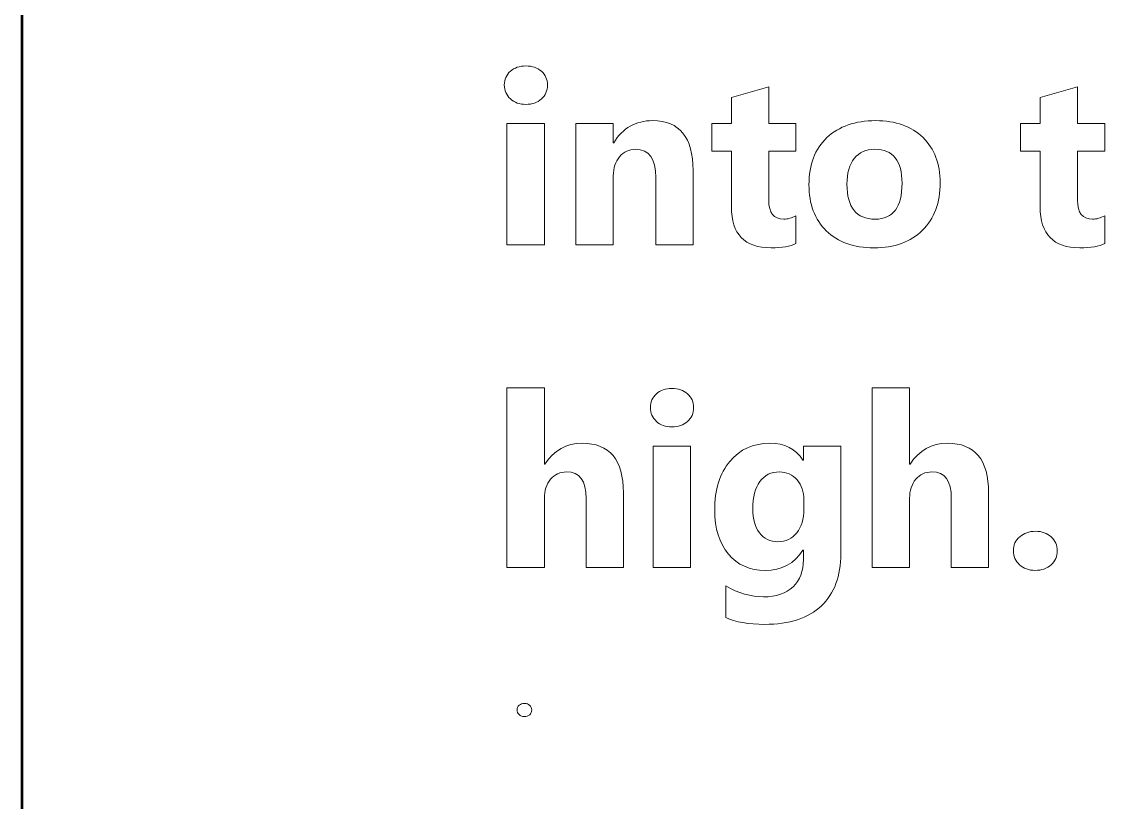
# Model space of a CAD drawing. Header units: centimetres. Extents: x -150 to 29, y -15 to 29.
# Drawn here: x -13.5 to -10.659, y -10.017 to -7.973 of the extents above; entities that cross this region are included whole.
import ezdxf

# ---------------------------------------------------------------- set-up
doc = ezdxf.new("R2010")
doc.units = ezdxf.units.CM
doc.header["$MEASUREMENT"] = 0
doc.layers.add('Layer 1', color=7, linetype='Continuous')

msp = doc.modelspace()

# ---------------------------------------------------------------- linework, layer by layer
at = {"layer": 'Layer 1', "color": 5, "lineweight": 53}
msp.add_open_spline([(-13.5, -4.9), (-13.5, -4.9), (4.5, -4.9), (4.5, -4.9), (4.5, -4.9), (4.5, -4.9), (4.5, -12.1), (4.5, -12.1), (4.5, -12.1), (4.5, -12.1), (-13.5, -12.1), (-13.5, -12.1), (-13.5, -12.1), (-13.5, -12.1), (-13.5, -4.9), (-13.5, -4.9)], degree=3, knots=[0, 0, 0, 0, 0.2, 0.2, 0.2, 0.2, 0.4, 0.4, 0.4, 0.4, 0.6, 0.6, 0.6, 0.6, 1, 1, 1, 1], dxfattribs=at)
at = {"layer": 'Layer 1', "color": 202, "lineweight": 9}
for points, knots in [([(-12.18052, -8.18957), (-12.19703, -8.18957), (-12.21058, -8.1847), (-12.22106, -8.17486), (-12.22106, -8.17486), (-12.23164, -8.16502), (-12.23693, -8.15306), (-12.23693, -8.13877), (-12.23693, -8.13877), (-12.23693, -8.12406), (-12.23164, -8.1121), (-12.22106, -8.10279), (-12.22106, -8.10279), (-12.21058, -8.09347), (-12.19703, -8.08882), (-12.18052, -8.08882), (-12.18052, -8.08882), (-12.1637, -8.08882), (-12.15015, -8.09347), (-12.13967, -8.10279), (-12.13967, -8.10279), (-12.1293, -8.1121), (-12.12401, -8.12406), (-12.12401, -8.13877), (-12.12401, -8.13877), (-12.12401, -8.15359), (-12.1293, -8.16586), (-12.13967, -8.17539), (-12.13967, -8.17539), (-12.15015, -8.18481), (-12.1637, -8.18957), (-12.18052, -8.18957)], [0, 0, 0, 0, 0.1111111, 0.1111111, 0.1111111, 0.1111111, 0.2222222, 0.2222222, 0.2222222, 0.2222222, 0.3333333, 0.3333333, 0.3333333, 0.3333333, 0.4444444, 0.4444444, 0.4444444, 0.4444444, 0.5555556, 0.5555556, 0.5555556, 0.5555556, 0.6666667, 0.6666667, 0.6666667, 0.6666667, 0.7777778, 0.7777778, 0.7777778, 0.7777778, 1, 1, 1, 1]), ([(-11.47355, -8.55364), (-11.48805, -8.56126), (-11.50985, -8.56507), (-11.53895, -8.56507), (-11.53895, -8.56507), (-11.60796, -8.56507), (-11.64256, -8.52919), (-11.64256, -8.45754), (-11.64256, -8.45754), (-11.64256, -8.45754), (-11.64256, -8.31212), (-11.64256, -8.31212), (-11.64256, -8.31212), (-11.64256, -8.31212), (-11.694, -8.31212), (-11.694, -8.31212), (-11.694, -8.31212), (-11.694, -8.31212), (-11.694, -8.23984), (-11.694, -8.23984), (-11.694, -8.23984), (-11.694, -8.23984), (-11.64256, -8.23984), (-11.64256, -8.23984), (-11.64256, -8.23984), (-11.64256, -8.23984), (-11.64256, -8.17137), (-11.64256, -8.17137), (-11.64256, -8.17137), (-11.64256, -8.17137), (-11.54488, -8.14343), (-11.54488, -8.14343), (-11.54488, -8.14343), (-11.54488, -8.14343), (-11.54488, -8.23984), (-11.54488, -8.23984), (-11.54488, -8.23984), (-11.54488, -8.23984), (-11.47355, -8.23984), (-11.47355, -8.23984), (-11.47355, -8.23984), (-11.47355, -8.23984), (-11.47355, -8.31212), (-11.47355, -8.31212), (-11.47355, -8.31212), (-11.47355, -8.31212), (-11.54488, -8.31212), (-11.54488, -8.31212), (-11.54488, -8.31212), (-11.54488, -8.31212), (-11.54488, -8.4405), (-11.54488, -8.4405), (-11.54488, -8.4405), (-11.54488, -8.47352), (-11.53176, -8.49003), (-11.50551, -8.49003), (-11.50551, -8.49003), (-11.49514, -8.49003), (-11.48445, -8.48707), (-11.47355, -8.48103), (-11.47355, -8.48103), (-11.47355, -8.48103), (-11.47355, -8.55364), (-11.47355, -8.55364)], [0, 0, 0, 0, 0.0588235, 0.0588235, 0.0588235, 0.0588235, 0.1176471, 0.1176471, 0.1176471, 0.1176471, 0.1764706, 0.1764706, 0.1764706, 0.1764706, 0.2352941, 0.2352941, 0.2352941, 0.2352941, 0.2941176, 0.2941176, 0.2941176, 0.2941176, 0.3529412, 0.3529412, 0.3529412, 0.3529412, 0.4117647, 0.4117647, 0.4117647, 0.4117647, 0.4705882, 0.4705882, 0.4705882, 0.4705882, 0.5294118, 0.5294118, 0.5294118, 0.5294118, 0.5882353, 0.5882353, 0.5882353, 0.5882353, 0.6470588, 0.6470588, 0.6470588, 0.6470588, 0.7058824, 0.7058824, 0.7058824, 0.7058824, 0.7647059, 0.7647059, 0.7647059, 0.7647059, 0.8235294, 0.8235294, 0.8235294, 0.8235294, 0.8823529, 0.8823529, 0.8823529, 0.8823529, 1, 1, 1, 1]), ([(-10.66551, -8.55364), (-10.68001, -8.56126), (-10.70181, -8.56507), (-10.73091, -8.56507), (-10.73091, -8.56507), (-10.79992, -8.56507), (-10.83452, -8.52919), (-10.83452, -8.45754), (-10.83452, -8.45754), (-10.83452, -8.45754), (-10.83452, -8.31212), (-10.83452, -8.31212), (-10.83452, -8.31212), (-10.83452, -8.31212), (-10.88596, -8.31212), (-10.88596, -8.31212), (-10.88596, -8.31212), (-10.88596, -8.31212), (-10.88596, -8.23984), (-10.88596, -8.23984), (-10.88596, -8.23984), (-10.88596, -8.23984), (-10.83452, -8.23984), (-10.83452, -8.23984), (-10.83452, -8.23984), (-10.83452, -8.23984), (-10.83452, -8.17137), (-10.83452, -8.17137), (-10.83452, -8.17137), (-10.83452, -8.17137), (-10.73684, -8.14343), (-10.73684, -8.14343), (-10.73684, -8.14343), (-10.73684, -8.14343), (-10.73684, -8.23984), (-10.73684, -8.23984), (-10.73684, -8.23984), (-10.73684, -8.23984), (-10.66551, -8.23984), (-10.66551, -8.23984), (-10.66551, -8.23984), (-10.66551, -8.23984), (-10.66551, -8.31212), (-10.66551, -8.31212), (-10.66551, -8.31212), (-10.66551, -8.31212), (-10.73684, -8.31212), (-10.73684, -8.31212), (-10.73684, -8.31212), (-10.73684, -8.31212), (-10.73684, -8.4405), (-10.73684, -8.4405), (-10.73684, -8.4405), (-10.73684, -8.47352), (-10.72372, -8.49003), (-10.69747, -8.49003), (-10.69747, -8.49003), (-10.6871, -8.49003), (-10.67641, -8.48707), (-10.66551, -8.48103), (-10.66551, -8.48103), (-10.66551, -8.48103), (-10.66551, -8.55364), (-10.66551, -8.55364)], [0, 0, 0, 0, 0.0588235, 0.0588235, 0.0588235, 0.0588235, 0.1176471, 0.1176471, 0.1176471, 0.1176471, 0.1764706, 0.1764706, 0.1764706, 0.1764706, 0.2352941, 0.2352941, 0.2352941, 0.2352941, 0.2941176, 0.2941176, 0.2941176, 0.2941176, 0.3529412, 0.3529412, 0.3529412, 0.3529412, 0.4117647, 0.4117647, 0.4117647, 0.4117647, 0.4705882, 0.4705882, 0.4705882, 0.4705882, 0.5294118, 0.5294118, 0.5294118, 0.5294118, 0.5882353, 0.5882353, 0.5882353, 0.5882353, 0.6470588, 0.6470588, 0.6470588, 0.6470588, 0.7058824, 0.7058824, 0.7058824, 0.7058824, 0.7647059, 0.7647059, 0.7647059, 0.7647059, 0.8235294, 0.8235294, 0.8235294, 0.8235294, 0.8823529, 0.8823529, 0.8823529, 0.8823529, 1, 1, 1, 1]), ([(-11.74301, -8.55734), (-11.74301, -8.55734), (-11.84069, -8.55734), (-11.84069, -8.55734), (-11.84069, -8.55734), (-11.84069, -8.55734), (-11.84069, -8.38092), (-11.84069, -8.38092), (-11.84069, -8.38092), (-11.84069, -8.3317), (-11.85826, -8.30715), (-11.89339, -8.30715), (-11.89339, -8.30715), (-11.91033, -8.30715), (-11.9243, -8.31361), (-11.9352, -8.32662), (-11.9352, -8.32662), (-11.94621, -8.33964), (-11.95171, -8.35626), (-11.95171, -8.37626), (-11.95171, -8.37626), (-11.95171, -8.37626), (-11.95171, -8.55734), (-11.95171, -8.55734), (-11.95171, -8.55734), (-11.95171, -8.55734), (-12.0496, -8.55734), (-12.0496, -8.55734), (-12.0496, -8.55734), (-12.0496, -8.55734), (-12.0496, -8.23984), (-12.0496, -8.23984), (-12.0496, -8.23984), (-12.0496, -8.23984), (-11.95171, -8.23984), (-11.95171, -8.23984), (-11.95171, -8.23984), (-11.95171, -8.23984), (-11.95171, -8.29011), (-11.95171, -8.29011), (-11.95171, -8.29011), (-11.95171, -8.29011), (-11.95044, -8.29011), (-11.95044, -8.29011), (-11.95044, -8.29011), (-11.92705, -8.25138), (-11.89308, -8.23211), (-11.84842, -8.23211), (-11.84842, -8.23211), (-11.77814, -8.23211), (-11.74301, -8.27572), (-11.74301, -8.36292), (-11.74301, -8.36292), (-11.74301, -8.36292), (-11.74301, -8.55734), (-11.74301, -8.55734)], [0, 0, 0, 0, 0.0666667, 0.0666667, 0.0666667, 0.0666667, 0.1333333, 0.1333333, 0.1333333, 0.1333333, 0.2, 0.2, 0.2, 0.2, 0.2666667, 0.2666667, 0.2666667, 0.2666667, 0.3333333, 0.3333333, 0.3333333, 0.3333333, 0.4, 0.4, 0.4, 0.4, 0.4666667, 0.4666667, 0.4666667, 0.4666667, 0.5333333, 0.5333333, 0.5333333, 0.5333333, 0.6, 0.6, 0.6, 0.6, 0.6666667, 0.6666667, 0.6666667, 0.6666667, 0.7333333, 0.7333333, 0.7333333, 0.7333333, 0.8, 0.8, 0.8, 0.8, 0.8666667, 0.8666667, 0.8666667, 0.8666667, 1, 1, 1, 1]), ([(-11.2695, -8.56507), (-11.32242, -8.56507), (-11.36401, -8.55025), (-11.39428, -8.52062), (-11.39428, -8.52062), (-11.42454, -8.49098), (-11.43968, -8.45066), (-11.43968, -8.39986), (-11.43968, -8.39986), (-11.43968, -8.34737), (-11.42402, -8.3062), (-11.39258, -8.27656), (-11.39258, -8.27656), (-11.36115, -8.24693), (-11.31861, -8.23211), (-11.26516, -8.23211), (-11.26516, -8.23211), (-11.21245, -8.23211), (-11.17107, -8.24693), (-11.14112, -8.27656), (-11.14112, -8.27656), (-11.11117, -8.3062), (-11.09614, -8.34546), (-11.09614, -8.39425), (-11.09614, -8.39425), (-11.09614, -8.44696), (-11.1116, -8.48865), (-11.1425, -8.51924), (-11.1425, -8.51924), (-11.1734, -8.54983), (-11.21574, -8.56507), (-11.2695, -8.56507)], [0, 0, 0, 0, 0.1111111, 0.1111111, 0.1111111, 0.1111111, 0.2222222, 0.2222222, 0.2222222, 0.2222222, 0.3333333, 0.3333333, 0.3333333, 0.3333333, 0.4444444, 0.4444444, 0.4444444, 0.4444444, 0.5555556, 0.5555556, 0.5555556, 0.5555556, 0.6666667, 0.6666667, 0.6666667, 0.6666667, 0.7777778, 0.7777778, 0.7777778, 0.7777778, 1, 1, 1, 1]), ([(-12.13216, -8.55734), (-12.13216, -8.55734), (-12.23005, -8.55734), (-12.23005, -8.55734), (-12.23005, -8.55734), (-12.23005, -8.55734), (-12.23005, -8.23984), (-12.23005, -8.23984), (-12.23005, -8.23984), (-12.23005, -8.23984), (-12.13216, -8.23984), (-12.13216, -8.23984), (-12.13216, -8.23984), (-12.13216, -8.23984), (-12.13216, -8.55734), (-12.13216, -8.55734)], [0, 0, 0, 0, 0.2, 0.2, 0.2, 0.2, 0.4, 0.4, 0.4, 0.4, 0.6, 0.6, 0.6, 0.6, 1, 1, 1, 1]), ([(-11.26696, -8.30715), (-11.29014, -8.30715), (-11.30813, -8.31509), (-11.32093, -8.33096), (-11.32093, -8.33096), (-11.33374, -8.34694), (-11.3402, -8.36949), (-11.3402, -8.39859), (-11.3402, -8.39859), (-11.3402, -8.45955), (-11.31554, -8.49003), (-11.26632, -8.49003), (-11.26632, -8.49003), (-11.21944, -8.49003), (-11.19594, -8.4587), (-11.19594, -8.39616), (-11.19594, -8.39616), (-11.19594, -8.33678), (-11.21965, -8.30715), (-11.26696, -8.30715)], [0, 0, 0, 0, 0.1666667, 0.1666667, 0.1666667, 0.1666667, 0.3333333, 0.3333333, 0.3333333, 0.3333333, 0.5, 0.5, 0.5, 0.5, 0.6666667, 0.6666667, 0.6666667, 0.6666667, 1, 1, 1, 1]), ([(-11.92525, -9.402), (-11.92525, -9.402), (-12.02294, -9.402), (-12.02294, -9.402), (-12.02294, -9.402), (-12.02294, -9.402), (-12.02294, -9.22155), (-12.02294, -9.22155), (-12.02294, -9.22155), (-12.02294, -9.17499), (-12.03987, -9.15181), (-12.07384, -9.15181), (-12.07384, -9.15181), (-12.0912, -9.15181), (-12.10528, -9.15827), (-12.11597, -9.17128), (-12.11597, -9.17128), (-12.12676, -9.1843), (-12.13216, -9.20092), (-12.13216, -9.22092), (-12.13216, -9.22092), (-12.13216, -9.22092), (-12.13216, -9.402), (-12.13216, -9.402), (-12.13216, -9.402), (-12.13216, -9.402), (-12.23005, -9.402), (-12.23005, -9.402), (-12.23005, -9.402), (-12.23005, -9.402), (-12.23005, -8.93199), (-12.23005, -8.93199), (-12.23005, -8.93199), (-12.23005, -8.93199), (-12.13216, -8.93199), (-12.13216, -8.93199), (-12.13216, -8.93199), (-12.13216, -8.93199), (-12.13216, -9.1316), (-12.13216, -9.1316), (-12.13216, -9.1316), (-12.13216, -9.1316), (-12.13089, -9.1316), (-12.13089, -9.1316), (-12.13089, -9.1316), (-12.10686, -9.09508), (-12.07437, -9.07677), (-12.0332, -9.07677), (-12.0332, -9.07677), (-11.96124, -9.07677), (-11.92525, -9.12017), (-11.92525, -9.20695), (-11.92525, -9.20695), (-11.92525, -9.20695), (-11.92525, -9.402), (-11.92525, -9.402)], [0, 0, 0, 0, 0.0666667, 0.0666667, 0.0666667, 0.0666667, 0.1333333, 0.1333333, 0.1333333, 0.1333333, 0.2, 0.2, 0.2, 0.2, 0.2666667, 0.2666667, 0.2666667, 0.2666667, 0.3333333, 0.3333333, 0.3333333, 0.3333333, 0.4, 0.4, 0.4, 0.4, 0.4666667, 0.4666667, 0.4666667, 0.4666667, 0.5333333, 0.5333333, 0.5333333, 0.5333333, 0.6, 0.6, 0.6, 0.6, 0.6666667, 0.6666667, 0.6666667, 0.6666667, 0.7333333, 0.7333333, 0.7333333, 0.7333333, 0.8, 0.8, 0.8, 0.8, 0.8666667, 0.8666667, 0.8666667, 0.8666667, 1, 1, 1, 1]), ([(-11.79825, -9.03423), (-11.81476, -9.03423), (-11.82831, -9.02936), (-11.83879, -9.01952), (-11.83879, -9.01952), (-11.84937, -9.00968), (-11.85466, -8.99772), (-11.85466, -8.98343), (-11.85466, -8.98343), (-11.85466, -8.96872), (-11.84937, -8.95676), (-11.83879, -8.94745), (-11.83879, -8.94745), (-11.82831, -8.93813), (-11.81476, -8.93348), (-11.79825, -8.93348), (-11.79825, -8.93348), (-11.78143, -8.93348), (-11.76788, -8.93813), (-11.7574, -8.94745), (-11.7574, -8.94745), (-11.74703, -8.95676), (-11.74174, -8.96872), (-11.74174, -8.98343), (-11.74174, -8.98343), (-11.74174, -8.99825), (-11.74703, -9.01052), (-11.7574, -9.02005), (-11.7574, -9.02005), (-11.76788, -9.02947), (-11.78143, -9.03423), (-11.79825, -9.03423)], [0, 0, 0, 0, 0.1111111, 0.1111111, 0.1111111, 0.1111111, 0.2222222, 0.2222222, 0.2222222, 0.2222222, 0.3333333, 0.3333333, 0.3333333, 0.3333333, 0.4444444, 0.4444444, 0.4444444, 0.4444444, 0.5555556, 0.5555556, 0.5555556, 0.5555556, 0.6666667, 0.6666667, 0.6666667, 0.6666667, 0.7777778, 0.7777778, 0.7777778, 0.7777778, 1, 1, 1, 1]), ([(-10.96936, -9.402), (-10.96936, -9.402), (-11.06705, -9.402), (-11.06705, -9.402), (-11.06705, -9.402), (-11.06705, -9.402), (-11.06705, -9.22155), (-11.06705, -9.22155), (-11.06705, -9.22155), (-11.06705, -9.17499), (-11.08398, -9.15181), (-11.11795, -9.15181), (-11.11795, -9.15181), (-11.13531, -9.15181), (-11.14939, -9.15827), (-11.16008, -9.17128), (-11.16008, -9.17128), (-11.17087, -9.1843), (-11.17627, -9.20092), (-11.17627, -9.22092), (-11.17627, -9.22092), (-11.17627, -9.22092), (-11.17627, -9.402), (-11.17627, -9.402), (-11.17627, -9.402), (-11.17627, -9.402), (-11.27416, -9.402), (-11.27416, -9.402), (-11.27416, -9.402), (-11.27416, -9.402), (-11.27416, -8.93199), (-11.27416, -8.93199), (-11.27416, -8.93199), (-11.27416, -8.93199), (-11.17627, -8.93199), (-11.17627, -8.93199), (-11.17627, -8.93199), (-11.17627, -8.93199), (-11.17627, -9.1316), (-11.17627, -9.1316), (-11.17627, -9.1316), (-11.17627, -9.1316), (-11.175, -9.1316), (-11.175, -9.1316), (-11.175, -9.1316), (-11.15097, -9.09508), (-11.11848, -9.07677), (-11.07731, -9.07677), (-11.07731, -9.07677), (-11.00535, -9.07677), (-10.96936, -9.12017), (-10.96936, -9.20695), (-10.96936, -9.20695), (-10.96936, -9.20695), (-10.96936, -9.402), (-10.96936, -9.402)], [0, 0, 0, 0, 0.0666667, 0.0666667, 0.0666667, 0.0666667, 0.1333333, 0.1333333, 0.1333333, 0.1333333, 0.2, 0.2, 0.2, 0.2, 0.2666667, 0.2666667, 0.2666667, 0.2666667, 0.3333333, 0.3333333, 0.3333333, 0.3333333, 0.4, 0.4, 0.4, 0.4, 0.4666667, 0.4666667, 0.4666667, 0.4666667, 0.5333333, 0.5333333, 0.5333333, 0.5333333, 0.6, 0.6, 0.6, 0.6, 0.6666667, 0.6666667, 0.6666667, 0.6666667, 0.7333333, 0.7333333, 0.7333333, 0.7333333, 0.8, 0.8, 0.8, 0.8, 0.8666667, 0.8666667, 0.8666667, 0.8666667, 1, 1, 1, 1]), ([(-11.74989, -9.402), (-11.74989, -9.402), (-11.84778, -9.402), (-11.84778, -9.402), (-11.84778, -9.402), (-11.84778, -9.402), (-11.84778, -9.0845), (-11.84778, -9.0845), (-11.84778, -9.0845), (-11.84778, -9.0845), (-11.74989, -9.0845), (-11.74989, -9.0845), (-11.74989, -9.0845), (-11.74989, -9.0845), (-11.74989, -9.402), (-11.74989, -9.402)], [0, 0, 0, 0, 0.2, 0.2, 0.2, 0.2, 0.4, 0.4, 0.4, 0.4, 0.6, 0.6, 0.6, 0.6, 1, 1, 1, 1]), ([(-11.35608, -9.3657), (-11.35608, -9.42465), (-11.37312, -9.47026), (-11.4072, -9.50265), (-11.4072, -9.50265), (-11.44138, -9.53493), (-11.4907, -9.55112), (-11.55547, -9.55112), (-11.55547, -9.55112), (-11.59823, -9.55112), (-11.63209, -9.54509), (-11.65717, -9.53281), (-11.65717, -9.53281), (-11.65717, -9.53281), (-11.65717, -9.45037), (-11.65717, -9.45037), (-11.65717, -9.45037), (-11.62447, -9.46942), (-11.59156, -9.47894), (-11.55822, -9.47894), (-11.55822, -9.47894), (-11.5252, -9.47894), (-11.49948, -9.47016), (-11.48139, -9.45269), (-11.48139, -9.45269), (-11.46318, -9.43523), (-11.45408, -9.41153), (-11.45408, -9.38157), (-11.45408, -9.38157), (-11.45408, -9.38157), (-11.45408, -9.35639), (-11.45408, -9.35639), (-11.45408, -9.35639), (-11.45408, -9.35639), (-11.45524, -9.35639), (-11.45524, -9.35639), (-11.45524, -9.35639), (-11.47758, -9.39195), (-11.5106, -9.40973), (-11.5542, -9.40973), (-11.5542, -9.40973), (-11.59473, -9.40973), (-11.6268, -9.39544), (-11.65061, -9.36697), (-11.65061, -9.36697), (-11.67443, -9.33839), (-11.68628, -9.30019), (-11.68628, -9.25225), (-11.68628, -9.25225), (-11.68628, -9.19848), (-11.67305, -9.15583), (-11.64659, -9.12419), (-11.64659, -9.12419), (-11.62013, -9.09254), (-11.58531, -9.07677), (-11.54213, -9.07677), (-11.54213, -9.07677), (-11.5035, -9.07677), (-11.47451, -9.09159), (-11.45524, -9.12144), (-11.45524, -9.12144), (-11.45524, -9.12144), (-11.45408, -9.12144), (-11.45408, -9.12144), (-11.45408, -9.12144), (-11.45408, -9.12144), (-11.45408, -9.0845), (-11.45408, -9.0845), (-11.45408, -9.0845), (-11.45408, -9.0845), (-11.35608, -9.0845), (-11.35608, -9.0845), (-11.35608, -9.0845), (-11.35608, -9.0845), (-11.35608, -9.3657), (-11.35608, -9.3657)], [0, 0, 0, 0, 0.05, 0.05, 0.05, 0.05, 0.1, 0.1, 0.1, 0.1, 0.15, 0.15, 0.15, 0.15, 0.2, 0.2, 0.2, 0.2, 0.25, 0.25, 0.25, 0.25, 0.3, 0.3, 0.3, 0.3, 0.35, 0.35, 0.35, 0.35, 0.4, 0.4, 0.4, 0.4, 0.45, 0.45, 0.45, 0.45, 0.5, 0.5, 0.5, 0.5, 0.55, 0.55, 0.55, 0.55, 0.6, 0.6, 0.6, 0.6, 0.65, 0.65, 0.65, 0.65, 0.7, 0.7, 0.7, 0.7, 0.75, 0.75, 0.75, 0.75, 0.8, 0.8, 0.8, 0.8, 0.85, 0.85, 0.85, 0.85, 0.9, 0.9, 0.9, 0.9, 1, 1, 1, 1]), ([(-11.45281, -9.24949), (-11.45281, -9.24949), (-11.45281, -9.22431), (-11.45281, -9.22431), (-11.45281, -9.22431), (-11.45281, -9.2043), (-11.45874, -9.18716), (-11.47059, -9.17298), (-11.47059, -9.17298), (-11.48255, -9.1589), (-11.498, -9.15181), (-11.51695, -9.15181), (-11.51695, -9.15181), (-11.53875, -9.15181), (-11.55579, -9.16028), (-11.56817, -9.17721), (-11.56817, -9.17721), (-11.58055, -9.19414), (-11.5868, -9.21806), (-11.5868, -9.24886), (-11.5868, -9.24886), (-11.5868, -9.27532), (-11.58087, -9.29617), (-11.56912, -9.31162), (-11.56912, -9.31162), (-11.55727, -9.32707), (-11.54118, -9.33469), (-11.52076, -9.33469), (-11.52076, -9.33469), (-11.50044, -9.33469), (-11.48403, -9.32696), (-11.47154, -9.3113), (-11.47154, -9.3113), (-11.45905, -9.29574), (-11.45281, -9.27511), (-11.45281, -9.24949)], [0, 0, 0, 0, 0.1, 0.1, 0.1, 0.1, 0.2, 0.2, 0.2, 0.2, 0.3, 0.3, 0.3, 0.3, 0.4, 0.4, 0.4, 0.4, 0.5, 0.5, 0.5, 0.5, 0.6, 0.6, 0.6, 0.6, 0.7, 0.7, 0.7, 0.7, 0.8, 0.8, 0.8, 0.8, 1, 1, 1, 1]), ([(-10.84819, -9.40973), (-10.86438, -9.40973), (-10.87782, -9.40475), (-10.88851, -9.39491), (-10.88851, -9.39491), (-10.8993, -9.38496), (-10.90459, -9.37279), (-10.90459, -9.35829), (-10.90459, -9.35829), (-10.90459, -9.34337), (-10.89909, -9.3312), (-10.88808, -9.32167), (-10.88808, -9.32167), (-10.87697, -9.31215), (-10.86321, -9.30738), (-10.8467, -9.30738), (-10.8467, -9.30738), (-10.82988, -9.30738), (-10.81622, -9.31225), (-10.80553, -9.32188), (-10.80553, -9.32188), (-10.79495, -9.33141), (-10.78966, -9.34358), (-10.78966, -9.35829), (-10.78966, -9.35829), (-10.78966, -9.37332), (-10.79506, -9.3857), (-10.80585, -9.39533), (-10.80585, -9.39533), (-10.81675, -9.40496), (-10.83083, -9.40973), (-10.84819, -9.40973)], [0, 0, 0, 0, 0.1111111, 0.1111111, 0.1111111, 0.1111111, 0.2222222, 0.2222222, 0.2222222, 0.2222222, 0.3333333, 0.3333333, 0.3333333, 0.3333333, 0.4444444, 0.4444444, 0.4444444, 0.4444444, 0.5555556, 0.5555556, 0.5555556, 0.5555556, 0.6666667, 0.6666667, 0.6666667, 0.6666667, 0.7777778, 0.7777778, 0.7777778, 0.7777778, 1, 1, 1, 1]), ([(-12.18461, -9.7924), (-12.19001, -9.7924), (-12.19449, -9.79074), (-12.19805, -9.78746), (-12.19805, -9.78746), (-12.20165, -9.78414), (-12.20341, -9.78008), (-12.20341, -9.77525), (-12.20341, -9.77525), (-12.20341, -9.77028), (-12.20158, -9.76622), (-12.19791, -9.76304), (-12.19791, -9.76304), (-12.19421, -9.75987), (-12.18962, -9.75828), (-12.18412, -9.75828), (-12.18412, -9.75828), (-12.17851, -9.75828), (-12.17396, -9.7599), (-12.17039, -9.76311), (-12.17039, -9.76311), (-12.16687, -9.76629), (-12.1651, -9.77035), (-12.1651, -9.77525), (-12.1651, -9.77525), (-12.1651, -9.78026), (-12.1669, -9.78439), (-12.1705, -9.7876), (-12.1705, -9.7876), (-12.17413, -9.79081), (-12.17883, -9.7924), (-12.18461, -9.7924)], [0, 0, 0, 0, 0.1111111, 0.1111111, 0.1111111, 0.1111111, 0.2222222, 0.2222222, 0.2222222, 0.2222222, 0.3333333, 0.3333333, 0.3333333, 0.3333333, 0.4444444, 0.4444444, 0.4444444, 0.4444444, 0.5555556, 0.5555556, 0.5555556, 0.5555556, 0.6666667, 0.6666667, 0.6666667, 0.6666667, 0.7777778, 0.7777778, 0.7777778, 0.7777778, 1, 1, 1, 1])]:
    msp.add_open_spline(points, degree=3, knots=knots, dxfattribs=at)

doc.saveas('drawing.dxf')
